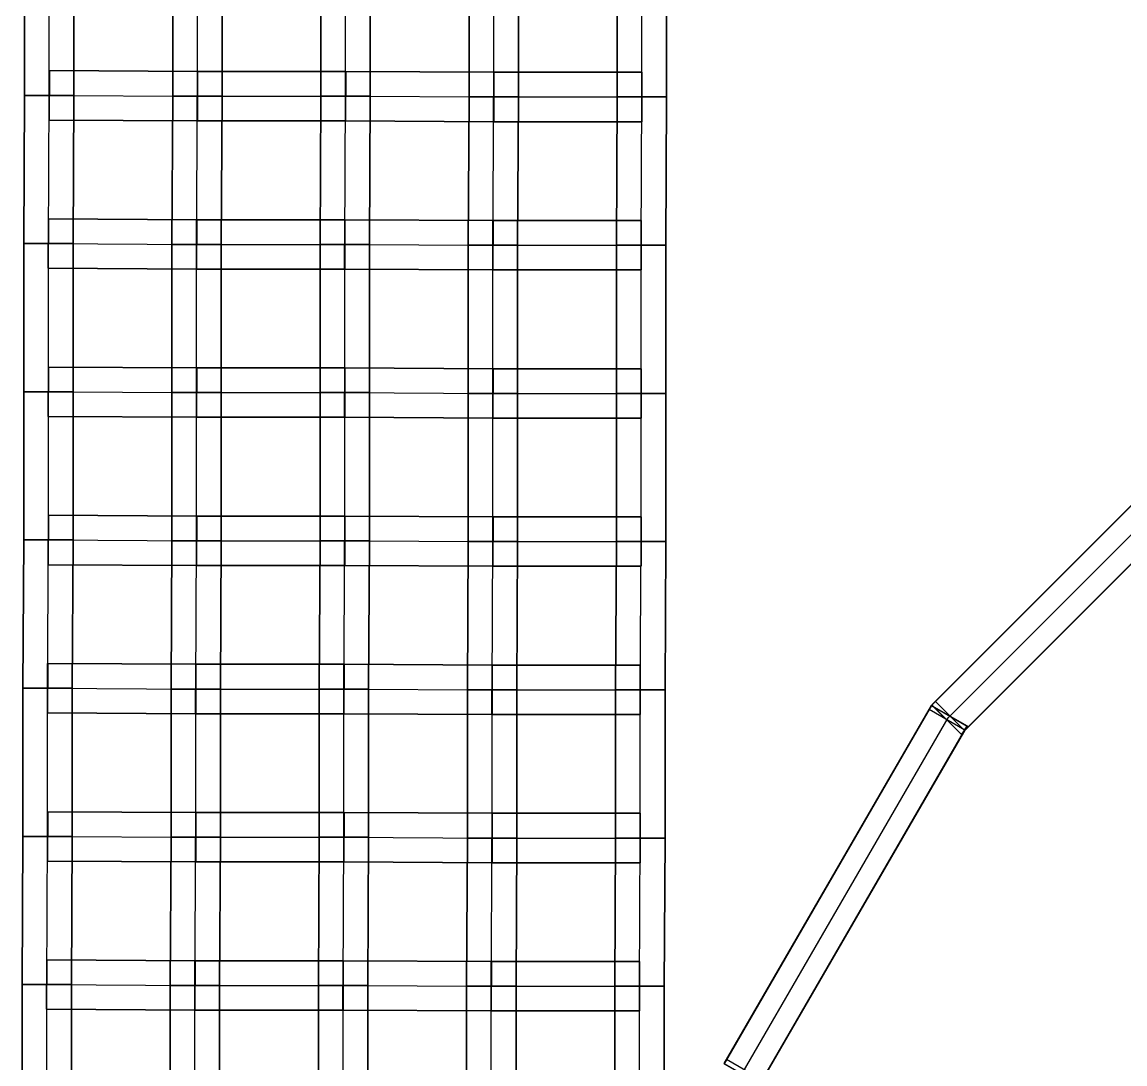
# Model space of a CAD drawing. Extents: x -300 to 609, y -118 to 2027.
# Drawn here: x -299.2 to -165.2, y 361.7 to 488.2 of the extents above; entities that cross this region are included whole.
import ezdxf

# ---------------------------------------------------------------- set-up
doc = ezdxf.new("R2010")
doc.units = 0

msp = doc.modelspace()

# ---------------------------------------------------------------- linework, layer by layer
at = {"layer": 'TUNNELS'}
for points in [[(-298.9, 479.3, -1.5), (-292.9, 479.3, -1.5), (-292.9, 497.3, -1.5), (-298.9, 497.3, -1.5)], [(-292.9, 479.3, 1.5), (-298.9, 479.3, 1.5), (-298.9, 497.3, 1.5), (-292.9, 497.3, 1.5)], [(-298.9, 479.3, 1.5), (-298.9, 479.3, -1.5), (-298.9, 497.3, -1.5), (-298.9, 497.3, 1.5)], [(-292.9, 479.3, -1.5), (-292.9, 479.3, 1.5), (-292.9, 497.3, 1.5), (-292.9, 497.3, -1.5)], [(-280.9, 479.2, -1.5), (-274.9, 479.2, -1.5), (-274.9, 497.2, -1.5), (-280.9, 497.2, -1.5)], [(-274.9, 479.2, 1.5), (-280.9, 479.2, 1.5), (-280.9, 497.2, 1.5), (-274.9, 497.2, 1.5)], [(-280.9, 479.2, 1.5), (-280.9, 479.2, -1.5), (-280.9, 497.2, -1.5), (-280.9, 497.2, 1.5)], [(-274.9, 479.2, -1.5), (-274.9, 479.2, 1.5), (-274.9, 497.2, 1.5), (-274.9, 497.2, -1.5)], [(-262.9, 479.2, -1.5), (-256.9, 479.2, -1.5), (-256.9, 497.2, -1.5), (-262.9, 497.2, -1.5)], [(-256.9, 479.2, 1.5), (-262.9, 479.2, 1.5), (-262.9, 497.2, 1.5), (-256.9, 497.2, 1.5)], [(-262.9, 479.2, 1.5), (-262.9, 479.2, -1.5), (-262.9, 497.2, -1.5), (-262.9, 497.2, 1.5)], [(-256.9, 479.2, -1.5), (-256.9, 479.2, 1.5), (-256.9, 497.2, 1.5), (-256.9, 497.2, -1.5)], [(-244.9, 479.1, -1.5), (-238.9, 479.1, -1.5), (-238.9, 497.1, -1.5), (-244.9, 497.1, -1.5)], [(-238.9, 479.1, 1.5), (-244.9, 479.1, 1.5), (-244.9, 497.1, 1.5), (-238.9, 497.1, 1.5)], [(-244.9, 479.1, 1.5), (-244.9, 479.1, -1.5), (-244.9, 497.1, -1.5), (-244.9, 497.1, 1.5)], [(-238.9, 479.1, -1.5), (-238.9, 479.1, 1.5), (-238.9, 497.1, 1.5), (-238.9, 497.1, -1.5)], [(-226.9, 479.1, -1.5), (-220.9, 479.1, -1.5), (-220.9, 497.1, -1.5), (-226.9, 497.1, -1.5)], [(-220.9, 479.1, 1.5), (-226.9, 479.1, 1.5), (-226.9, 497.1, 1.5), (-220.9, 497.1, 1.5)], [(-226.9, 479.1, 1.5), (-226.9, 479.1, -1.5), (-226.9, 497.1, -1.5), (-226.9, 497.1, 1.5)], [(-220.9, 479.1, -1.5), (-220.9, 479.1, 1.5), (-220.9, 497.1, 1.5), (-220.9, 497.1, -1.5)], [(-295.8833, 482.3, -1.5), (-295.9167, 476.3, -1.5), (-277.9167, 476.2, -1.5), (-277.8833, 482.2, -1.5)], [(-295.9167, 476.3, 1.5), (-295.8833, 482.3, 1.5), (-277.8833, 482.2, 1.5), (-277.9167, 476.2, 1.5)], [(-295.8833, 482.3, -1.5), (-295.9167, 476.3, -1.5), (-295.9167, 476.3, 1.5), (-295.8833, 482.3, 1.5)], [(-295.8833, 482.3, 1.5), (-295.8833, 482.3, -1.5), (-277.8833, 482.2, -1.5), (-277.8833, 482.2, 1.5)], [(-277.8833, 482.2, -1.5), (-277.8833, 482.2, 1.5), (-277.9167, 476.2, 1.5), (-277.9167, 476.2, -1.5)], [(-277.9, 482.2, -1.5), (-277.9, 476.2, -1.5), (-259.9, 476.2, -1.5), (-259.9, 482.2, -1.5)], [(-277.9, 476.2, 1.5), (-277.9, 482.2, 1.5), (-259.9, 482.2, 1.5), (-259.9, 476.2, 1.5)], [(-277.9, 482.2, 1.5), (-277.9, 482.2, -1.5), (-259.9, 482.2, -1.5), (-259.9, 482.2, 1.5)], [(-277.9, 482.2, -1.5), (-277.9, 476.2, -1.5), (-277.9, 476.2, 1.5), (-277.9, 482.2, 1.5)], [(-259.8833, 482.2, -1.5), (-259.9167, 476.2, -1.5), (-241.9167, 476.1, -1.5), (-241.8833, 482.1, -1.5)], [(-259.9167, 476.2, 1.5), (-259.8833, 482.2, 1.5), (-241.8833, 482.1, 1.5), (-241.9167, 476.1, 1.5)], [(-259.8833, 482.2, -1.5), (-259.9167, 476.2, -1.5), (-259.9167, 476.2, 1.5), (-259.8833, 482.2, 1.5)], [(-259.9, 482.2, -1.5), (-259.9, 482.2, 1.5), (-259.9, 476.2, 1.5), (-259.9, 476.2, -1.5)], [(-259.8833, 482.2, 1.5), (-259.8833, 482.2, -1.5), (-241.8833, 482.1, -1.5), (-241.8833, 482.1, 1.5)], [(-241.8833, 482.1, -1.5), (-241.8833, 482.1, 1.5), (-241.9167, 476.1, 1.5), (-241.9167, 476.1, -1.5)], [(-241.9, 482.1, -1.5), (-241.9, 476.1, -1.5), (-223.9, 476.1, -1.5), (-223.9, 482.1, -1.5)], [(-241.9, 476.1, 1.5), (-241.9, 482.1, 1.5), (-223.9, 482.1, 1.5), (-223.9, 476.1, 1.5)], [(-241.9, 482.1, 1.5), (-241.9, 482.1, -1.5), (-223.9, 482.1, -1.5), (-223.9, 482.1, 1.5)], [(-241.9, 482.1, -1.5), (-241.9, 476.1, -1.5), (-241.9, 476.1, 1.5), (-241.9, 482.1, 1.5)], [(-223.9, 482.1, -1.5), (-223.9, 482.1, 1.5), (-223.9, 476.1, 1.5), (-223.9, 476.1, -1.5)], [(-299, 461.3167, -1.5), (-293, 461.2833, -1.5), (-292.9, 479.2833, -1.5), (-298.9, 479.3167, -1.5)], [(-293, 461.2833, 1.5), (-299, 461.3167, 1.5), (-298.9, 479.3167, 1.5), (-292.9, 479.2833, 1.5)], [(-299, 461.3167, 1.5), (-299, 461.3167, -1.5), (-298.9, 479.3167, -1.5), (-298.9, 479.3167, 1.5)], [(-298.9, 479.3167, -1.5), (-298.9, 479.3167, 1.5), (-292.9, 479.2833, 1.5), (-292.9, 479.2833, -1.5)], [(-298.9, 479.3, -1.5), (-292.9, 479.3, -1.5), (-292.9, 479.3, 1.5), (-298.9, 479.3, 1.5)], [(-293, 461.2833, -1.5), (-293, 461.2833, 1.5), (-292.9, 479.2833, 1.5), (-292.9, 479.2833, -1.5)], [(-281, 461.2167, -1.5), (-275, 461.1833, -1.5), (-274.9, 479.1833, -1.5), (-280.9, 479.2167, -1.5)], [(-275, 461.1833, 1.5), (-281, 461.2167, 1.5), (-280.9, 479.2167, 1.5), (-274.9, 479.1833, 1.5)], [(-281, 461.2167, 1.5), (-281, 461.2167, -1.5), (-280.9, 479.2167, -1.5), (-280.9, 479.2167, 1.5)], [(-280.9, 479.2167, -1.5), (-280.9, 479.2167, 1.5), (-274.9, 479.1833, 1.5), (-274.9, 479.1833, -1.5)], [(-280.9, 479.2, -1.5), (-274.9, 479.2, -1.5), (-274.9, 479.2, 1.5), (-280.9, 479.2, 1.5)], [(-275, 461.1833, -1.5), (-275, 461.1833, 1.5), (-274.9, 479.1833, 1.5), (-274.9, 479.1833, -1.5)], [(-263, 461.2167, -1.5), (-257, 461.1833, -1.5), (-256.9, 479.1833, -1.5), (-262.9, 479.2167, -1.5)], [(-257, 461.1833, 1.5), (-263, 461.2167, 1.5), (-262.9, 479.2167, 1.5), (-256.9, 479.1833, 1.5)], [(-263, 461.2167, 1.5), (-263, 461.2167, -1.5), (-262.9, 479.2167, -1.5), (-262.9, 479.2167, 1.5)], [(-262.9, 479.2167, -1.5), (-262.9, 479.2167, 1.5), (-256.9, 479.1833, 1.5), (-256.9, 479.1833, -1.5)], [(-262.9, 479.2, -1.5), (-256.9, 479.2, -1.5), (-256.9, 479.2, 1.5), (-262.9, 479.2, 1.5)], [(-257, 461.1833, -1.5), (-257, 461.1833, 1.5), (-256.9, 479.1833, 1.5), (-256.9, 479.1833, -1.5)], [(-245, 461.1167, -1.5), (-239, 461.0833, -1.5), (-238.9, 479.0833, -1.5), (-244.9, 479.1167, -1.5)], [(-239, 461.0833, 1.5), (-245, 461.1167, 1.5), (-244.9, 479.1167, 1.5), (-238.9, 479.0833, 1.5)], [(-245, 461.1167, 1.5), (-245, 461.1167, -1.5), (-244.9, 479.1167, -1.5), (-244.9, 479.1167, 1.5)], [(-244.9, 479.1167, -1.5), (-244.9, 479.1167, 1.5), (-238.9, 479.0833, 1.5), (-238.9, 479.0833, -1.5)], [(-244.9, 479.1, -1.5), (-238.9, 479.1, -1.5), (-238.9, 479.1, 1.5), (-244.9, 479.1, 1.5)], [(-239, 461.0833, -1.5), (-239, 461.0833, 1.5), (-238.9, 479.0833, 1.5), (-238.9, 479.0833, -1.5)], [(-227, 461.1167, -1.5), (-221, 461.0833, -1.5), (-220.9, 479.0833, -1.5), (-226.9, 479.1167, -1.5)], [(-221, 461.0833, 1.5), (-227, 461.1167, 1.5), (-226.9, 479.1167, 1.5), (-220.9, 479.0833, 1.5)], [(-227, 461.1167, 1.5), (-227, 461.1167, -1.5), (-226.9, 479.1167, -1.5), (-226.9, 479.1167, 1.5)], [(-226.9, 479.1167, -1.5), (-226.9, 479.1167, 1.5), (-220.9, 479.0833, 1.5), (-220.9, 479.0833, -1.5)], [(-226.9, 479.1, -1.5), (-220.9, 479.1, -1.5), (-220.9, 479.1, 1.5), (-226.9, 479.1, 1.5)], [(-221, 461.0833, -1.5), (-221, 461.0833, 1.5), (-220.9, 479.0833, 1.5), (-220.9, 479.0833, -1.5)], [(-295.9167, 476.3, -1.5), (-295.9167, 476.3, 1.5), (-277.9167, 476.2, 1.5), (-277.9167, 476.2, -1.5)], [(-277.9, 476.2, -1.5), (-277.9, 476.2, 1.5), (-259.9, 476.2, 1.5), (-259.9, 476.2, -1.5)], [(-259.9167, 476.2, -1.5), (-259.9167, 476.2, 1.5), (-241.9167, 476.1, 1.5), (-241.9167, 476.1, -1.5)], [(-241.9, 476.1, -1.5), (-241.9, 476.1, 1.5), (-223.9, 476.1, 1.5), (-223.9, 476.1, -1.5)], [(-295.9833, 464.3, -1.5), (-296.0167, 458.3, -1.5), (-278.0167, 458.2, -1.5), (-277.9833, 464.2, -1.5)], [(-296.0167, 458.3, 1.5), (-295.9833, 464.3, 1.5), (-277.9833, 464.2, 1.5), (-278.0167, 458.2, 1.5)], [(-295.9833, 464.3, -1.5), (-296.0167, 458.3, -1.5), (-296.0167, 458.3, 1.5), (-295.9833, 464.3, 1.5)], [(-295.9833, 464.3, 1.5), (-295.9833, 464.3, -1.5), (-277.9833, 464.2, -1.5), (-277.9833, 464.2, 1.5)], [(-277.9833, 464.2, -1.5), (-277.9833, 464.2, 1.5), (-278.0167, 458.2, 1.5), (-278.0167, 458.2, -1.5)], [(-278, 464.2, -1.5), (-278, 458.2, -1.5), (-260, 458.2, -1.5), (-260, 464.2, -1.5)], [(-278, 458.2, 1.5), (-278, 464.2, 1.5), (-260, 464.2, 1.5), (-260, 458.2, 1.5)], [(-278, 464.2, 1.5), (-278, 464.2, -1.5), (-260, 464.2, -1.5), (-260, 464.2, 1.5)], [(-278, 464.2, -1.5), (-278, 458.2, -1.5), (-278, 458.2, 1.5), (-278, 464.2, 1.5)], [(-259.9833, 464.2, -1.5), (-260.0167, 458.2, -1.5), (-242.0167, 458.1, -1.5), (-241.9833, 464.1, -1.5)], [(-260.0167, 458.2, 1.5), (-259.9833, 464.2, 1.5), (-241.9833, 464.1, 1.5), (-242.0167, 458.1, 1.5)], [(-259.9833, 464.2, -1.5), (-260.0167, 458.2, -1.5), (-260.0167, 458.2, 1.5), (-259.9833, 464.2, 1.5)], [(-260, 464.2, -1.5), (-260, 464.2, 1.5), (-260, 458.2, 1.5), (-260, 458.2, -1.5)], [(-259.9833, 464.2, 1.5), (-259.9833, 464.2, -1.5), (-241.9833, 464.1, -1.5), (-241.9833, 464.1, 1.5)], [(-241.9833, 464.1, -1.5), (-241.9833, 464.1, 1.5), (-242.0167, 458.1, 1.5), (-242.0167, 458.1, -1.5)], [(-242, 464.1, -1.5), (-242, 458.1, -1.5), (-224, 458.1, -1.5), (-224, 464.1, -1.5)], [(-242, 458.1, 1.5), (-242, 464.1, 1.5), (-224, 464.1, 1.5), (-224, 458.1, 1.5)], [(-242, 464.1, 1.5), (-242, 464.1, -1.5), (-224, 464.1, -1.5), (-224, 464.1, 1.5)], [(-242, 464.1, -1.5), (-242, 458.1, -1.5), (-242, 458.1, 1.5), (-242, 464.1, 1.5)], [(-224, 464.1, -1.5), (-224, 464.1, 1.5), (-224, 458.1, 1.5), (-224, 458.1, -1.5)], [(-299, 461.3167, -1.5), (-293, 461.2833, -1.5), (-293, 461.2833, 1.5), (-299, 461.3167, 1.5)], [(-299, 443.3, -1.5), (-293, 443.3, -1.5), (-293, 461.3, -1.5), (-299, 461.3, -1.5)], [(-293, 443.3, 1.5), (-299, 443.3, 1.5), (-299, 461.3, 1.5), (-293, 461.3, 1.5)], [(-299, 443.3, 1.5), (-299, 443.3, -1.5), (-299, 461.3, -1.5), (-299, 461.3, 1.5)], [(-299, 461.3, -1.5), (-299, 461.3, 1.5), (-293, 461.3, 1.5), (-293, 461.3, -1.5)], [(-293, 443.3, -1.5), (-293, 443.3, 1.5), (-293, 461.3, 1.5), (-293, 461.3, -1.5)], [(-281, 461.2167, -1.5), (-275, 461.1833, -1.5), (-275, 461.1833, 1.5), (-281, 461.2167, 1.5)], [(-281, 443.2, -1.5), (-275, 443.2, -1.5), (-275, 461.2, -1.5), (-281, 461.2, -1.5)], [(-275, 443.2, 1.5), (-281, 443.2, 1.5), (-281, 461.2, 1.5), (-275, 461.2, 1.5)], [(-281, 443.2, 1.5), (-281, 443.2, -1.5), (-281, 461.2, -1.5), (-281, 461.2, 1.5)], [(-281, 461.2, -1.5), (-281, 461.2, 1.5), (-275, 461.2, 1.5), (-275, 461.2, -1.5)], [(-275, 443.2, -1.5), (-275, 443.2, 1.5), (-275, 461.2, 1.5), (-275, 461.2, -1.5)], [(-263, 461.2167, -1.5), (-257, 461.1833, -1.5), (-257, 461.1833, 1.5), (-263, 461.2167, 1.5)], [(-263, 443.2, -1.5), (-257, 443.2, -1.5), (-257, 461.2, -1.5), (-263, 461.2, -1.5)], [(-257, 443.2, 1.5), (-263, 443.2, 1.5), (-263, 461.2, 1.5), (-257, 461.2, 1.5)], [(-263, 443.2, 1.5), (-263, 443.2, -1.5), (-263, 461.2, -1.5), (-263, 461.2, 1.5)], [(-263, 461.2, -1.5), (-263, 461.2, 1.5), (-257, 461.2, 1.5), (-257, 461.2, -1.5)], [(-257, 443.2, -1.5), (-257, 443.2, 1.5), (-257, 461.2, 1.5), (-257, 461.2, -1.5)], [(-245, 461.1167, -1.5), (-239, 461.0833, -1.5), (-239, 461.0833, 1.5), (-245, 461.1167, 1.5)], [(-245, 443.1, -1.5), (-239, 443.1, -1.5), (-239, 461.1, -1.5), (-245, 461.1, -1.5)], [(-239, 443.1, 1.5), (-245, 443.1, 1.5), (-245, 461.1, 1.5), (-239, 461.1, 1.5)], [(-245, 443.1, 1.5), (-245, 443.1, -1.5), (-245, 461.1, -1.5), (-245, 461.1, 1.5)], [(-245, 461.1, -1.5), (-245, 461.1, 1.5), (-239, 461.1, 1.5), (-239, 461.1, -1.5)], [(-239, 443.1, -1.5), (-239, 443.1, 1.5), (-239, 461.1, 1.5), (-239, 461.1, -1.5)], [(-227, 461.1167, -1.5), (-221, 461.0833, -1.5), (-221, 461.0833, 1.5), (-227, 461.1167, 1.5)], [(-227, 443.1, -1.5), (-221, 443.1, -1.5), (-221, 461.1, -1.5), (-227, 461.1, -1.5)], [(-221, 443.1, 1.5), (-227, 443.1, 1.5), (-227, 461.1, 1.5), (-221, 461.1, 1.5)], [(-227, 443.1, 1.5), (-227, 443.1, -1.5), (-227, 461.1, -1.5), (-227, 461.1, 1.5)], [(-227, 461.1, -1.5), (-227, 461.1, 1.5), (-221, 461.1, 1.5), (-221, 461.1, -1.5)], [(-221, 443.1, -1.5), (-221, 443.1, 1.5), (-221, 461.1, 1.5), (-221, 461.1, -1.5)], [(-296.0167, 458.3, -1.5), (-296.0167, 458.3, 1.5), (-278.0167, 458.2, 1.5), (-278.0167, 458.2, -1.5)], [(-278, 458.2, -1.5), (-278, 458.2, 1.5), (-260, 458.2, 1.5), (-260, 458.2, -1.5)], [(-260.0167, 458.2, -1.5), (-260.0167, 458.2, 1.5), (-242.0167, 458.1, 1.5), (-242.0167, 458.1, -1.5)], [(-242, 458.1, -1.5), (-242, 458.1, 1.5), (-224, 458.1, 1.5), (-224, 458.1, -1.5)], [(-295.9833, 446.3, -1.5), (-296.0167, 440.3, -1.5), (-278.0167, 440.2, -1.5), (-277.9833, 446.2, -1.5)], [(-296.0167, 440.3, 1.5), (-295.9833, 446.3, 1.5), (-277.9833, 446.2, 1.5), (-278.0167, 440.2, 1.5)], [(-295.9833, 446.3, -1.5), (-296.0167, 440.3, -1.5), (-296.0167, 440.3, 1.5), (-295.9833, 446.3, 1.5)], [(-295.9833, 446.3, 1.5), (-295.9833, 446.3, -1.5), (-277.9833, 446.2, -1.5), (-277.9833, 446.2, 1.5)], [(-277.9833, 446.2, -1.5), (-277.9833, 446.2, 1.5), (-278.0167, 440.2, 1.5), (-278.0167, 440.2, -1.5)], [(-278, 446.2, -1.5), (-278, 440.2, -1.5), (-260, 440.2, -1.5), (-260, 446.2, -1.5)], [(-278, 440.2, 1.5), (-278, 446.2, 1.5), (-260, 446.2, 1.5), (-260, 440.2, 1.5)], [(-278, 446.2, 1.5), (-278, 446.2, -1.5), (-260, 446.2, -1.5), (-260, 446.2, 1.5)], [(-278, 446.2, -1.5), (-278, 440.2, -1.5), (-278, 440.2, 1.5), (-278, 446.2, 1.5)], [(-259.9833, 446.2, -1.5), (-260.0167, 440.2, -1.5), (-242.0167, 440.1, -1.5), (-241.9833, 446.1, -1.5)], [(-260.0167, 440.2, 1.5), (-259.9833, 446.2, 1.5), (-241.9833, 446.1, 1.5), (-242.0167, 440.1, 1.5)], [(-259.9833, 446.2, -1.5), (-260.0167, 440.2, -1.5), (-260.0167, 440.2, 1.5), (-259.9833, 446.2, 1.5)], [(-260, 446.2, -1.5), (-260, 446.2, 1.5), (-260, 440.2, 1.5), (-260, 440.2, -1.5)], [(-259.9833, 446.2, 1.5), (-259.9833, 446.2, -1.5), (-241.9833, 446.1, -1.5), (-241.9833, 446.1, 1.5)], [(-241.9833, 446.1, -1.5), (-241.9833, 446.1, 1.5), (-242.0167, 440.1, 1.5), (-242.0167, 440.1, -1.5)], [(-242, 446.1, -1.5), (-242, 440.1, -1.5), (-224, 440.1, -1.5), (-224, 446.1, -1.5)], [(-242, 440.1, 1.5), (-242, 446.1, 1.5), (-224, 446.1, 1.5), (-224, 440.1, 1.5)], [(-242, 446.1, 1.5), (-242, 446.1, -1.5), (-224, 446.1, -1.5), (-224, 446.1, 1.5)], [(-242, 446.1, -1.5), (-242, 440.1, -1.5), (-242, 440.1, 1.5), (-242, 446.1, 1.5)], [(-224, 446.1, -1.5), (-224, 446.1, 1.5), (-224, 440.1, 1.5), (-224, 440.1, -1.5)], [(-299, 425.3, -1.5), (-293, 425.3, -1.5), (-293, 443.3, -1.5), (-299, 443.3, -1.5)], [(-293, 425.3, 1.5), (-299, 425.3, 1.5), (-299, 443.3, 1.5), (-293, 443.3, 1.5)], [(-299, 425.3, 1.5), (-299, 425.3, -1.5), (-299, 443.3, -1.5), (-299, 443.3, 1.5)], [(-299, 443.3, -1.5), (-299, 443.3, 1.5), (-293, 443.3, 1.5), (-293, 443.3, -1.5)], [(-299, 443.3, -1.5), (-293, 443.3, -1.5), (-293, 443.3, 1.5), (-299, 443.3, 1.5)], [(-293, 425.3, -1.5), (-293, 425.3, 1.5), (-293, 443.3, 1.5), (-293, 443.3, -1.5)], [(-281, 425.2, -1.5), (-275, 425.2, -1.5), (-275, 443.2, -1.5), (-281, 443.2, -1.5)], [(-275, 425.2, 1.5), (-281, 425.2, 1.5), (-281, 443.2, 1.5), (-275, 443.2, 1.5)], [(-281, 425.2, 1.5), (-281, 425.2, -1.5), (-281, 443.2, -1.5), (-281, 443.2, 1.5)], [(-281, 443.2, -1.5), (-281, 443.2, 1.5), (-275, 443.2, 1.5), (-275, 443.2, -1.5)], [(-281, 443.2, -1.5), (-275, 443.2, -1.5), (-275, 443.2, 1.5), (-281, 443.2, 1.5)], [(-275, 425.2, -1.5), (-275, 425.2, 1.5), (-275, 443.2, 1.5), (-275, 443.2, -1.5)], [(-263, 425.2, -1.5), (-257, 425.2, -1.5), (-257, 443.2, -1.5), (-263, 443.2, -1.5)], [(-257, 425.2, 1.5), (-263, 425.2, 1.5), (-263, 443.2, 1.5), (-257, 443.2, 1.5)], [(-263, 425.2, 1.5), (-263, 425.2, -1.5), (-263, 443.2, -1.5), (-263, 443.2, 1.5)], [(-263, 443.2, -1.5), (-263, 443.2, 1.5), (-257, 443.2, 1.5), (-257, 443.2, -1.5)], [(-263, 443.2, -1.5), (-257, 443.2, -1.5), (-257, 443.2, 1.5), (-263, 443.2, 1.5)], [(-257, 425.2, -1.5), (-257, 425.2, 1.5), (-257, 443.2, 1.5), (-257, 443.2, -1.5)], [(-245, 425.1, -1.5), (-239, 425.1, -1.5), (-239, 443.1, -1.5), (-245, 443.1, -1.5)], [(-239, 425.1, 1.5), (-245, 425.1, 1.5), (-245, 443.1, 1.5), (-239, 443.1, 1.5)], [(-245, 425.1, 1.5), (-245, 425.1, -1.5), (-245, 443.1, -1.5), (-245, 443.1, 1.5)], [(-245, 443.1, -1.5), (-245, 443.1, 1.5), (-239, 443.1, 1.5), (-239, 443.1, -1.5)], [(-245, 443.1, -1.5), (-239, 443.1, -1.5), (-239, 443.1, 1.5), (-245, 443.1, 1.5)], [(-239, 425.1, -1.5), (-239, 425.1, 1.5), (-239, 443.1, 1.5), (-239, 443.1, -1.5)], [(-227, 425.1, -1.5), (-221, 425.1, -1.5), (-221, 443.1, -1.5), (-227, 443.1, -1.5)], [(-221, 425.1, 1.5), (-227, 425.1, 1.5), (-227, 443.1, 1.5), (-221, 443.1, 1.5)], [(-227, 425.1, 1.5), (-227, 425.1, -1.5), (-227, 443.1, -1.5), (-227, 443.1, 1.5)], [(-227, 443.1, -1.5), (-227, 443.1, 1.5), (-221, 443.1, 1.5), (-221, 443.1, -1.5)], [(-227, 443.1, -1.5), (-221, 443.1, -1.5), (-221, 443.1, 1.5), (-227, 443.1, 1.5)], [(-221, 425.1, -1.5), (-221, 425.1, 1.5), (-221, 443.1, 1.5), (-221, 443.1, -1.5)], [(-188.2556, 405.6799, -158.3181), (-188.6799, 405.2556, -163.2819), (-153.5799, 440.3556, -169.2819), (-153.1556, 440.7799, -164.3181)], [(-188.2591, 405.6764, -15.4175), (-188.6764, 405.2591, -20.3825), (-153.5764, 440.3591, -26.2825), (-153.1591, 440.7764, -21.3175)], [(-184.7236, 402.1409, -15.4175), (-188.2591, 405.6764, -15.4175), (-153.1591, 440.7764, -21.3175), (-149.6236, 437.2409, -21.3175)], [(-184.7201, 402.1444, -158.3181), (-188.2556, 405.6799, -158.3181), (-153.1556, 440.7799, -164.3181), (-149.6201, 437.2444, -164.3181)], [(-296.0167, 440.3, -1.5), (-296.0167, 440.3, 1.5), (-278.0167, 440.2, 1.5), (-278.0167, 440.2, -1.5)], [(-278, 440.2, -1.5), (-278, 440.2, 1.5), (-260, 440.2, 1.5), (-260, 440.2, -1.5)], [(-260.0167, 440.2, -1.5), (-260.0167, 440.2, 1.5), (-242.0167, 440.1, 1.5), (-242.0167, 440.1, -1.5)], [(-242, 440.1, -1.5), (-242, 440.1, 1.5), (-224, 440.1, 1.5), (-224, 440.1, -1.5)], [(-188.6799, 405.2556, -163.2819), (-185.1444, 401.7201, -163.2819), (-150.0444, 436.8201, -169.2819), (-153.5799, 440.3556, -169.2819)], [(-188.6764, 405.2591, -20.3825), (-185.1409, 401.7236, -20.3825), (-150.0409, 436.8236, -26.2825), (-153.5764, 440.3591, -26.2825)], [(-185.1444, 401.7201, -163.2819), (-184.7201, 402.1444, -158.3181), (-149.6201, 437.2444, -164.3181), (-150.0444, 436.8201, -169.2819)], [(-185.1409, 401.7236, -20.3825), (-184.7236, 402.1409, -15.4175), (-149.6236, 437.2409, -21.3175), (-150.0409, 436.8236, -26.2825)], [(-295.9833, 428.3, -1.5), (-296.0167, 422.3, -1.5), (-278.0167, 422.2, -1.5), (-277.9833, 428.2, -1.5)], [(-296.0167, 422.3, 1.5), (-295.9833, 428.3, 1.5), (-277.9833, 428.2, 1.5), (-278.0167, 422.2, 1.5)], [(-295.9833, 428.3, -1.5), (-296.0167, 422.3, -1.5), (-296.0167, 422.3, 1.5), (-295.9833, 428.3, 1.5)], [(-295.9833, 428.3, 1.5), (-295.9833, 428.3, -1.5), (-277.9833, 428.2, -1.5), (-277.9833, 428.2, 1.5)], [(-277.9833, 428.2, -1.5), (-277.9833, 428.2, 1.5), (-278.0167, 422.2, 1.5), (-278.0167, 422.2, -1.5)], [(-278, 428.2, -1.5), (-278, 422.2, -1.5), (-260, 422.2, -1.5), (-260, 428.2, -1.5)], [(-278, 422.2, 1.5), (-278, 428.2, 1.5), (-260, 428.2, 1.5), (-260, 422.2, 1.5)], [(-278, 428.2, 1.5), (-278, 428.2, -1.5), (-260, 428.2, -1.5), (-260, 428.2, 1.5)], [(-278, 428.2, -1.5), (-278, 422.2, -1.5), (-278, 422.2, 1.5), (-278, 428.2, 1.5)], [(-259.9833, 428.2, -1.5), (-260.0167, 422.2, -1.5), (-242.0167, 422.1, -1.5), (-241.9833, 428.1, -1.5)], [(-260.0167, 422.2, 1.5), (-259.9833, 428.2, 1.5), (-241.9833, 428.1, 1.5), (-242.0167, 422.1, 1.5)], [(-259.9833, 428.2, -1.5), (-260.0167, 422.2, -1.5), (-260.0167, 422.2, 1.5), (-259.9833, 428.2, 1.5)], [(-260, 428.2, -1.5), (-260, 428.2, 1.5), (-260, 422.2, 1.5), (-260, 422.2, -1.5)], [(-259.9833, 428.2, 1.5), (-259.9833, 428.2, -1.5), (-241.9833, 428.1, -1.5), (-241.9833, 428.1, 1.5)], [(-241.9833, 428.1, -1.5), (-241.9833, 428.1, 1.5), (-242.0167, 422.1, 1.5), (-242.0167, 422.1, -1.5)], [(-242, 428.1, -1.5), (-242, 422.1, -1.5), (-224, 422.1, -1.5), (-224, 428.1, -1.5)], [(-242, 422.1, 1.5), (-242, 428.1, 1.5), (-224, 428.1, 1.5), (-224, 422.1, 1.5)], [(-242, 428.1, 1.5), (-242, 428.1, -1.5), (-224, 428.1, -1.5), (-224, 428.1, 1.5)], [(-242, 428.1, -1.5), (-242, 422.1, -1.5), (-242, 422.1, 1.5), (-242, 428.1, 1.5)], [(-224, 428.1, -1.5), (-224, 428.1, 1.5), (-224, 422.1, 1.5), (-224, 422.1, -1.5)], [(-299.1, 407.3167, -1.5), (-293.1, 407.2833, -1.5), (-293, 425.2833, -1.5), (-299, 425.3167, -1.5)], [(-293.1, 407.2833, 1.5), (-299.1, 407.3167, 1.5), (-299, 425.3167, 1.5), (-293, 425.2833, 1.5)], [(-299.1, 407.3167, 1.5), (-299.1, 407.3167, -1.5), (-299, 425.3167, -1.5), (-299, 425.3167, 1.5)], [(-299, 425.3167, -1.5), (-299, 425.3167, 1.5), (-293, 425.2833, 1.5), (-293, 425.2833, -1.5)], [(-299, 425.3, -1.5), (-293, 425.3, -1.5), (-293, 425.3, 1.5), (-299, 425.3, 1.5)], [(-293.1, 407.2833, -1.5), (-293.1, 407.2833, 1.5), (-293, 425.2833, 1.5), (-293, 425.2833, -1.5)], [(-281.1, 407.2167, -1.5), (-275.1, 407.1833, -1.5), (-275, 425.1833, -1.5), (-281, 425.2167, -1.5)], [(-275.1, 407.1833, 1.5), (-281.1, 407.2167, 1.5), (-281, 425.2167, 1.5), (-275, 425.1833, 1.5)], [(-281.1, 407.2167, 1.5), (-281.1, 407.2167, -1.5), (-281, 425.2167, -1.5), (-281, 425.2167, 1.5)], [(-281, 425.2167, -1.5), (-281, 425.2167, 1.5), (-275, 425.1833, 1.5), (-275, 425.1833, -1.5)], [(-281, 425.2, -1.5), (-275, 425.2, -1.5), (-275, 425.2, 1.5), (-281, 425.2, 1.5)], [(-275.1, 407.1833, -1.5), (-275.1, 407.1833, 1.5), (-275, 425.1833, 1.5), (-275, 425.1833, -1.5)], [(-263.1, 407.2167, -1.5), (-257.1, 407.1833, -1.5), (-257, 425.1833, -1.5), (-263, 425.2167, -1.5)], [(-257.1, 407.1833, 1.5), (-263.1, 407.2167, 1.5), (-263, 425.2167, 1.5), (-257, 425.1833, 1.5)], [(-263.1, 407.2167, 1.5), (-263.1, 407.2167, -1.5), (-263, 425.2167, -1.5), (-263, 425.2167, 1.5)], [(-263, 425.2167, -1.5), (-263, 425.2167, 1.5), (-257, 425.1833, 1.5), (-257, 425.1833, -1.5)], [(-263, 425.2, -1.5), (-257, 425.2, -1.5), (-257, 425.2, 1.5), (-263, 425.2, 1.5)], [(-257.1, 407.1833, -1.5), (-257.1, 407.1833, 1.5), (-257, 425.1833, 1.5), (-257, 425.1833, -1.5)], [(-245.1, 407.1167, -1.5), (-239.1, 407.0833, -1.5), (-239, 425.0833, -1.5), (-245, 425.1167, -1.5)], [(-239.1, 407.0833, 1.5), (-245.1, 407.1167, 1.5), (-245, 425.1167, 1.5), (-239, 425.0833, 1.5)], [(-245.1, 407.1167, 1.5), (-245.1, 407.1167, -1.5), (-245, 425.1167, -1.5), (-245, 425.1167, 1.5)], [(-245, 425.1167, -1.5), (-245, 425.1167, 1.5), (-239, 425.0833, 1.5), (-239, 425.0833, -1.5)], [(-245, 425.1, -1.5), (-239, 425.1, -1.5), (-239, 425.1, 1.5), (-245, 425.1, 1.5)], [(-239.1, 407.0833, -1.5), (-239.1, 407.0833, 1.5), (-239, 425.0833, 1.5), (-239, 425.0833, -1.5)], [(-227.1, 407.1167, -1.5), (-221.1, 407.0833, -1.5), (-221, 425.0833, -1.5), (-227, 425.1167, -1.5)], [(-221.1, 407.0833, 1.5), (-227.1, 407.1167, 1.5), (-227, 425.1167, 1.5), (-221, 425.0833, 1.5)], [(-227.1, 407.1167, 1.5), (-227.1, 407.1167, -1.5), (-227, 425.1167, -1.5), (-227, 425.1167, 1.5)], [(-227, 425.1167, -1.5), (-227, 425.1167, 1.5), (-221, 425.0833, 1.5), (-221, 425.0833, -1.5)], [(-227, 425.1, -1.5), (-221, 425.1, -1.5), (-221, 425.1, 1.5), (-227, 425.1, 1.5)], [(-221.1, 407.0833, -1.5), (-221.1, 407.0833, 1.5), (-221, 425.0833, 1.5), (-221, 425.0833, -1.5)], [(-296.0167, 422.3, -1.5), (-296.0167, 422.3, 1.5), (-278.0167, 422.2, 1.5), (-278.0167, 422.2, -1.5)], [(-278, 422.2, -1.5), (-278, 422.2, 1.5), (-260, 422.2, 1.5), (-260, 422.2, -1.5)], [(-260.0167, 422.2, -1.5), (-260.0167, 422.2, 1.5), (-242.0167, 422.1, 1.5), (-242.0167, 422.1, -1.5)], [(-242, 422.1, -1.5), (-242, 422.1, 1.5), (-224, 422.1, 1.5), (-224, 422.1, -1.5)], [(-296.0833, 410.3, -1.5), (-296.1167, 404.3, -1.5), (-278.1167, 404.2, -1.5), (-278.0833, 410.2, -1.5)], [(-296.1167, 404.3, 1.5), (-296.0833, 410.3, 1.5), (-278.0833, 410.2, 1.5), (-278.1167, 404.2, 1.5)], [(-296.0833, 410.3, -1.5), (-296.1167, 404.3, -1.5), (-296.1167, 404.3, 1.5), (-296.0833, 410.3, 1.5)], [(-296.0833, 410.3, 1.5), (-296.0833, 410.3, -1.5), (-278.0833, 410.2, -1.5), (-278.0833, 410.2, 1.5)], [(-278.0833, 410.2, -1.5), (-278.0833, 410.2, 1.5), (-278.1167, 404.2, 1.5), (-278.1167, 404.2, -1.5)], [(-278.1, 410.2, -1.5), (-278.1, 404.2, -1.5), (-260.1, 404.2, -1.5), (-260.1, 410.2, -1.5)], [(-278.1, 404.2, 1.5), (-278.1, 410.2, 1.5), (-260.1, 410.2, 1.5), (-260.1, 404.2, 1.5)], [(-278.1, 410.2, 1.5), (-278.1, 410.2, -1.5), (-260.1, 410.2, -1.5), (-260.1, 410.2, 1.5)], [(-278.1, 410.2, -1.5), (-278.1, 404.2, -1.5), (-278.1, 404.2, 1.5), (-278.1, 410.2, 1.5)], [(-260.0833, 410.2, -1.5), (-260.1167, 404.2, -1.5), (-242.1167, 404.1, -1.5), (-242.0833, 410.1, -1.5)], [(-260.1167, 404.2, 1.5), (-260.0833, 410.2, 1.5), (-242.0833, 410.1, 1.5), (-242.1167, 404.1, 1.5)], [(-260.0833, 410.2, -1.5), (-260.1167, 404.2, -1.5), (-260.1167, 404.2, 1.5), (-260.0833, 410.2, 1.5)], [(-260.1, 410.2, -1.5), (-260.1, 410.2, 1.5), (-260.1, 404.2, 1.5), (-260.1, 404.2, -1.5)], [(-260.0833, 410.2, 1.5), (-260.0833, 410.2, -1.5), (-242.0833, 410.1, -1.5), (-242.0833, 410.1, 1.5)], [(-242.0833, 410.1, -1.5), (-242.0833, 410.1, 1.5), (-242.1167, 404.1, 1.5), (-242.1167, 404.1, -1.5)], [(-242.1, 410.1, -1.5), (-242.1, 404.1, -1.5), (-224.1, 404.1, -1.5), (-224.1, 410.1, -1.5)], [(-242.1, 404.1, 1.5), (-242.1, 410.1, 1.5), (-224.1, 410.1, 1.5), (-224.1, 404.1, 1.5)], [(-242.1, 410.1, 1.5), (-242.1, 410.1, -1.5), (-224.1, 410.1, -1.5), (-224.1, 410.1, 1.5)], [(-242.1, 410.1, -1.5), (-242.1, 404.1, -1.5), (-242.1, 404.1, 1.5), (-242.1, 410.1, 1.5)], [(-224.1, 410.1, -1.5), (-224.1, 410.1, 1.5), (-224.1, 404.1, 1.5), (-224.1, 404.1, -1.5)], [(-299.1, 407.3167, -1.5), (-293.1, 407.2833, -1.5), (-293.1, 407.2833, 1.5), (-299.1, 407.3167, 1.5)], [(-299.1, 389.3, -1.5), (-293.1, 389.3, -1.5), (-293.1, 407.3, -1.5), (-299.1, 407.3, -1.5)], [(-293.1, 389.3, 1.5), (-299.1, 389.3, 1.5), (-299.1, 407.3, 1.5), (-293.1, 407.3, 1.5)], [(-299.1, 389.3, 1.5), (-299.1, 389.3, -1.5), (-299.1, 407.3, -1.5), (-299.1, 407.3, 1.5)], [(-299.1, 407.3, -1.5), (-299.1, 407.3, 1.5), (-293.1, 407.3, 1.5), (-293.1, 407.3, -1.5)], [(-293.1, 389.3, -1.5), (-293.1, 389.3, 1.5), (-293.1, 407.3, 1.5), (-293.1, 407.3, -1.5)], [(-281.1, 407.2167, -1.5), (-275.1, 407.1833, -1.5), (-275.1, 407.1833, 1.5), (-281.1, 407.2167, 1.5)], [(-281.1, 389.2, -1.5), (-275.1, 389.2, -1.5), (-275.1, 407.2, -1.5), (-281.1, 407.2, -1.5)], [(-275.1, 389.2, 1.5), (-281.1, 389.2, 1.5), (-281.1, 407.2, 1.5), (-275.1, 407.2, 1.5)], [(-281.1, 389.2, 1.5), (-281.1, 389.2, -1.5), (-281.1, 407.2, -1.5), (-281.1, 407.2, 1.5)], [(-281.1, 407.2, -1.5), (-281.1, 407.2, 1.5), (-275.1, 407.2, 1.5), (-275.1, 407.2, -1.5)], [(-275.1, 389.2, -1.5), (-275.1, 389.2, 1.5), (-275.1, 407.2, 1.5), (-275.1, 407.2, -1.5)], [(-263.1, 407.2167, -1.5), (-257.1, 407.1833, -1.5), (-257.1, 407.1833, 1.5), (-263.1, 407.2167, 1.5)], [(-263.1, 389.2, -1.5), (-257.1, 389.2, -1.5), (-257.1, 407.2, -1.5), (-263.1, 407.2, -1.5)], [(-257.1, 389.2, 1.5), (-263.1, 389.2, 1.5), (-263.1, 407.2, 1.5), (-257.1, 407.2, 1.5)], [(-263.1, 389.2, 1.5), (-263.1, 389.2, -1.5), (-263.1, 407.2, -1.5), (-263.1, 407.2, 1.5)], [(-263.1, 407.2, -1.5), (-263.1, 407.2, 1.5), (-257.1, 407.2, 1.5), (-257.1, 407.2, -1.5)], [(-257.1, 389.2, -1.5), (-257.1, 389.2, 1.5), (-257.1, 407.2, 1.5), (-257.1, 407.2, -1.5)], [(-245.1, 407.1167, -1.5), (-239.1, 407.0833, -1.5), (-239.1, 407.0833, 1.5), (-245.1, 407.1167, 1.5)], [(-245.1, 389.1, -1.5), (-239.1, 389.1, -1.5), (-239.1, 407.1, -1.5), (-245.1, 407.1, -1.5)], [(-239.1, 389.1, 1.5), (-245.1, 389.1, 1.5), (-245.1, 407.1, 1.5), (-239.1, 407.1, 1.5)], [(-245.1, 389.1, 1.5), (-245.1, 389.1, -1.5), (-245.1, 407.1, -1.5), (-245.1, 407.1, 1.5)], [(-245.1, 407.1, -1.5), (-245.1, 407.1, 1.5), (-239.1, 407.1, 1.5), (-239.1, 407.1, -1.5)], [(-239.1, 389.1, -1.5), (-239.1, 389.1, 1.5), (-239.1, 407.1, 1.5), (-239.1, 407.1, -1.5)], [(-227.1, 407.1167, -1.5), (-221.1, 407.0833, -1.5), (-221.1, 407.0833, 1.5), (-227.1, 407.1167, 1.5)], [(-227.1, 389.1, -1.5), (-221.1, 389.1, -1.5), (-221.1, 407.1, -1.5), (-227.1, 407.1, -1.5)], [(-221.1, 389.1, 1.5), (-227.1, 389.1, 1.5), (-227.1, 407.1, 1.5), (-221.1, 407.1, 1.5)], [(-227.1, 389.1, 1.5), (-227.1, 389.1, -1.5), (-227.1, 407.1, -1.5), (-227.1, 407.1, 1.5)], [(-227.1, 407.1, -1.5), (-227.1, 407.1, 1.5), (-221.1, 407.1, 1.5), (-221.1, 407.1, -1.5)], [(-221.1, 389.1, -1.5), (-221.1, 389.1, 1.5), (-221.1, 407.1, 1.5), (-221.1, 407.1, -1.5)], [(-213.6133, 362.2121, -9.418), (-213.9136, 361.6934, -14.382), (-189.0136, 404.6934, -20.382), (-188.7133, 405.2121, -15.418)], [(-213.9136, 361.6934, -14.382), (-209.5867, 359.1879, -14.382), (-184.6867, 402.1879, -20.382), (-189.0136, 404.6934, -20.382)], [(-213.6157, 362.2079, -152.4174), (-213.9112, 361.6977, -157.3826), (-189.0112, 404.6977, -163.2826), (-188.7157, 405.2079, -158.3174)], [(-213.9112, 361.6977, -157.3826), (-209.5843, 359.1921, -157.3826), (-184.6843, 402.1921, -163.2826), (-189.0112, 404.6977, -163.2826)], [(-209.2888, 359.7023, -152.4174), (-213.6157, 362.2079, -152.4174), (-188.7157, 405.2079, -158.3174), (-184.3888, 402.7023, -158.3174)], [(-209.2864, 359.7066, -9.418), (-213.6133, 362.2121, -9.418), (-188.7133, 405.2121, -15.418), (-184.3864, 402.7066, -15.418)], [(-189.0136, 404.6934, -20.382), (-188.7133, 405.2121, -15.418), (-184.3864, 402.7066, -15.418), (-184.6867, 402.1879, -20.382)], [(-189.0112, 404.6977, -163.2826), (-188.7157, 405.2079, -158.3174), (-184.3888, 402.7023, -158.3174), (-184.6843, 402.1921, -163.2826)], [(-188.6799, 405.2556, -163.2819), (-185.1444, 401.7201, -163.2819), (-184.7201, 402.1444, -158.3181), (-188.2556, 405.6799, -158.3181)], [(-188.6764, 405.2591, -20.3825), (-185.1409, 401.7236, -20.3825), (-184.7236, 402.1409, -15.4175), (-188.2591, 405.6764, -15.4175)], [(-296.1167, 404.3, -1.5), (-296.1167, 404.3, 1.5), (-278.1167, 404.2, 1.5), (-278.1167, 404.2, -1.5)], [(-278.1, 404.2, -1.5), (-278.1, 404.2, 1.5), (-260.1, 404.2, 1.5), (-260.1, 404.2, -1.5)], [(-260.1167, 404.2, -1.5), (-260.1167, 404.2, 1.5), (-242.1167, 404.1, 1.5), (-242.1167, 404.1, -1.5)], [(-242.1, 404.1, -1.5), (-242.1, 404.1, 1.5), (-224.1, 404.1, 1.5), (-224.1, 404.1, -1.5)], [(-209.5867, 359.1879, -14.382), (-209.2864, 359.7066, -9.418), (-184.3864, 402.7066, -15.418), (-184.6867, 402.1879, -20.382)], [(-209.5843, 359.1921, -157.3826), (-209.2888, 359.7023, -152.4174), (-184.3888, 402.7023, -158.3174), (-184.6843, 402.1921, -163.2826)], [(-296.0833, 392.3, -1.5), (-296.1167, 386.3, -1.5), (-278.1167, 386.2, -1.5), (-278.0833, 392.2, -1.5)], [(-296.1167, 386.3, 1.5), (-296.0833, 392.3, 1.5), (-278.0833, 392.2, 1.5), (-278.1167, 386.2, 1.5)], [(-296.0833, 392.3, -1.5), (-296.1167, 386.3, -1.5), (-296.1167, 386.3, 1.5), (-296.0833, 392.3, 1.5)], [(-296.0833, 392.3, 1.5), (-296.0833, 392.3, -1.5), (-278.0833, 392.2, -1.5), (-278.0833, 392.2, 1.5)], [(-278.0833, 392.2, -1.5), (-278.0833, 392.2, 1.5), (-278.1167, 386.2, 1.5), (-278.1167, 386.2, -1.5)], [(-278.1, 392.2, -1.5), (-278.1, 386.2, -1.5), (-260.1, 386.2, -1.5), (-260.1, 392.2, -1.5)], [(-278.1, 386.2, 1.5), (-278.1, 392.2, 1.5), (-260.1, 392.2, 1.5), (-260.1, 386.2, 1.5)], [(-278.1, 392.2, 1.5), (-278.1, 392.2, -1.5), (-260.1, 392.2, -1.5), (-260.1, 392.2, 1.5)], [(-278.1, 392.2, -1.5), (-278.1, 386.2, -1.5), (-278.1, 386.2, 1.5), (-278.1, 392.2, 1.5)], [(-260.0833, 392.2, -1.5), (-260.1167, 386.2, -1.5), (-242.1167, 386.1, -1.5), (-242.0833, 392.1, -1.5)], [(-260.1167, 386.2, 1.5), (-260.0833, 392.2, 1.5), (-242.0833, 392.1, 1.5), (-242.1167, 386.1, 1.5)], [(-260.0833, 392.2, -1.5), (-260.1167, 386.2, -1.5), (-260.1167, 386.2, 1.5), (-260.0833, 392.2, 1.5)], [(-260.1, 392.2, -1.5), (-260.1, 392.2, 1.5), (-260.1, 386.2, 1.5), (-260.1, 386.2, -1.5)], [(-260.0833, 392.2, 1.5), (-260.0833, 392.2, -1.5), (-242.0833, 392.1, -1.5), (-242.0833, 392.1, 1.5)], [(-242.0833, 392.1, -1.5), (-242.0833, 392.1, 1.5), (-242.1167, 386.1, 1.5), (-242.1167, 386.1, -1.5)], [(-242.1, 392.1, -1.5), (-242.1, 386.1, -1.5), (-224.1, 386.1, -1.5), (-224.1, 392.1, -1.5)], [(-242.1, 386.1, 1.5), (-242.1, 392.1, 1.5), (-224.1, 392.1, 1.5), (-224.1, 386.1, 1.5)], [(-242.1, 392.1, 1.5), (-242.1, 392.1, -1.5), (-224.1, 392.1, -1.5), (-224.1, 392.1, 1.5)], [(-242.1, 392.1, -1.5), (-242.1, 386.1, -1.5), (-242.1, 386.1, 1.5), (-242.1, 392.1, 1.5)], [(-224.1, 392.1, -1.5), (-224.1, 392.1, 1.5), (-224.1, 386.1, 1.5), (-224.1, 386.1, -1.5)], [(-299.2, 371.3167, -1.5), (-293.2, 371.2833, -1.5), (-293.1, 389.2833, -1.5), (-299.1, 389.3167, -1.5)], [(-293.2, 371.2833, 1.5), (-299.2, 371.3167, 1.5), (-299.1, 389.3167, 1.5), (-293.1, 389.2833, 1.5)], [(-299.2, 371.3167, 1.5), (-299.2, 371.3167, -1.5), (-299.1, 389.3167, -1.5), (-299.1, 389.3167, 1.5)], [(-299.1, 389.3167, -1.5), (-299.1, 389.3167, 1.5), (-293.1, 389.2833, 1.5), (-293.1, 389.2833, -1.5)], [(-299.1, 389.3, -1.5), (-293.1, 389.3, -1.5), (-293.1, 389.3, 1.5), (-299.1, 389.3, 1.5)], [(-293.2, 371.2833, -1.5), (-293.2, 371.2833, 1.5), (-293.1, 389.2833, 1.5), (-293.1, 389.2833, -1.5)], [(-281.2, 371.2167, -1.5), (-275.2, 371.1833, -1.5), (-275.1, 389.1833, -1.5), (-281.1, 389.2167, -1.5)], [(-275.2, 371.1833, 1.5), (-281.2, 371.2167, 1.5), (-281.1, 389.2167, 1.5), (-275.1, 389.1833, 1.5)], [(-281.2, 371.2167, 1.5), (-281.2, 371.2167, -1.5), (-281.1, 389.2167, -1.5), (-281.1, 389.2167, 1.5)], [(-281.1, 389.2167, -1.5), (-281.1, 389.2167, 1.5), (-275.1, 389.1833, 1.5), (-275.1, 389.1833, -1.5)], [(-281.1, 389.2, -1.5), (-275.1, 389.2, -1.5), (-275.1, 389.2, 1.5), (-281.1, 389.2, 1.5)], [(-275.2, 371.1833, -1.5), (-275.2, 371.1833, 1.5), (-275.1, 389.1833, 1.5), (-275.1, 389.1833, -1.5)], [(-263.2, 371.2167, -1.5), (-257.2, 371.1833, -1.5), (-257.1, 389.1833, -1.5), (-263.1, 389.2167, -1.5)], [(-257.2, 371.1833, 1.5), (-263.2, 371.2167, 1.5), (-263.1, 389.2167, 1.5), (-257.1, 389.1833, 1.5)], [(-263.2, 371.2167, 1.5), (-263.2, 371.2167, -1.5), (-263.1, 389.2167, -1.5), (-263.1, 389.2167, 1.5)], [(-263.1, 389.2167, -1.5), (-263.1, 389.2167, 1.5), (-257.1, 389.1833, 1.5), (-257.1, 389.1833, -1.5)], [(-263.1, 389.2, -1.5), (-257.1, 389.2, -1.5), (-257.1, 389.2, 1.5), (-263.1, 389.2, 1.5)], [(-257.2, 371.1833, -1.5), (-257.2, 371.1833, 1.5), (-257.1, 389.1833, 1.5), (-257.1, 389.1833, -1.5)], [(-245.2, 371.1167, -1.5), (-239.2, 371.0833, -1.5), (-239.1, 389.0833, -1.5), (-245.1, 389.1167, -1.5)], [(-239.2, 371.0833, 1.5), (-245.2, 371.1167, 1.5), (-245.1, 389.1167, 1.5), (-239.1, 389.0833, 1.5)], [(-245.2, 371.1167, 1.5), (-245.2, 371.1167, -1.5), (-245.1, 389.1167, -1.5), (-245.1, 389.1167, 1.5)], [(-245.1, 389.1167, -1.5), (-245.1, 389.1167, 1.5), (-239.1, 389.0833, 1.5), (-239.1, 389.0833, -1.5)], [(-245.1, 389.1, -1.5), (-239.1, 389.1, -1.5), (-239.1, 389.1, 1.5), (-245.1, 389.1, 1.5)], [(-239.2, 371.0833, -1.5), (-239.2, 371.0833, 1.5), (-239.1, 389.0833, 1.5), (-239.1, 389.0833, -1.5)], [(-227.2, 371.1167, -1.5), (-221.2, 371.0833, -1.5), (-221.1, 389.0833, -1.5), (-227.1, 389.1167, -1.5)], [(-221.2, 371.0833, 1.5), (-227.2, 371.1167, 1.5), (-227.1, 389.1167, 1.5), (-221.1, 389.0833, 1.5)], [(-227.2, 371.1167, 1.5), (-227.2, 371.1167, -1.5), (-227.1, 389.1167, -1.5), (-227.1, 389.1167, 1.5)], [(-227.1, 389.1167, -1.5), (-227.1, 389.1167, 1.5), (-221.1, 389.0833, 1.5), (-221.1, 389.0833, -1.5)], [(-227.1, 389.1, -1.5), (-221.1, 389.1, -1.5), (-221.1, 389.1, 1.5), (-227.1, 389.1, 1.5)], [(-221.2, 371.0833, -1.5), (-221.2, 371.0833, 1.5), (-221.1, 389.0833, 1.5), (-221.1, 389.0833, -1.5)], [(-296.1167, 386.3, -1.5), (-296.1167, 386.3, 1.5), (-278.1167, 386.2, 1.5), (-278.1167, 386.2, -1.5)], [(-278.1, 386.2, -1.5), (-278.1, 386.2, 1.5), (-260.1, 386.2, 1.5), (-260.1, 386.2, -1.5)], [(-260.1167, 386.2, -1.5), (-260.1167, 386.2, 1.5), (-242.1167, 386.1, 1.5), (-242.1167, 386.1, -1.5)], [(-242.1, 386.1, -1.5), (-242.1, 386.1, 1.5), (-224.1, 386.1, 1.5), (-224.1, 386.1, -1.5)], [(-296.1833, 374.3, -1.5), (-296.2167, 368.3, -1.5), (-278.2167, 368.2, -1.5), (-278.1833, 374.2, -1.5)], [(-296.2167, 368.3, 1.5), (-296.1833, 374.3, 1.5), (-278.1833, 374.2, 1.5), (-278.2167, 368.2, 1.5)], [(-296.1833, 374.3, -1.5), (-296.2167, 368.3, -1.5), (-296.2167, 368.3, 1.5), (-296.1833, 374.3, 1.5)], [(-296.1833, 374.3, 1.5), (-296.1833, 374.3, -1.5), (-278.1833, 374.2, -1.5), (-278.1833, 374.2, 1.5)], [(-278.1833, 374.2, -1.5), (-278.1833, 374.2, 1.5), (-278.2167, 368.2, 1.5), (-278.2167, 368.2, -1.5)], [(-278.2, 374.2, -1.5), (-278.2, 368.2, -1.5), (-260.2, 368.2, -1.5), (-260.2, 374.2, -1.5)], [(-278.2, 368.2, 1.5), (-278.2, 374.2, 1.5), (-260.2, 374.2, 1.5), (-260.2, 368.2, 1.5)], [(-278.2, 374.2, 1.5), (-278.2, 374.2, -1.5), (-260.2, 374.2, -1.5), (-260.2, 374.2, 1.5)], [(-278.2, 374.2, -1.5), (-278.2, 368.2, -1.5), (-278.2, 368.2, 1.5), (-278.2, 374.2, 1.5)], [(-260.1833, 374.2, -1.5), (-260.2167, 368.2, -1.5), (-242.2167, 368.1, -1.5), (-242.1833, 374.1, -1.5)], [(-260.2167, 368.2, 1.5), (-260.1833, 374.2, 1.5), (-242.1833, 374.1, 1.5), (-242.2167, 368.1, 1.5)], [(-260.1833, 374.2, -1.5), (-260.2167, 368.2, -1.5), (-260.2167, 368.2, 1.5), (-260.1833, 374.2, 1.5)], [(-260.2, 374.2, -1.5), (-260.2, 374.2, 1.5), (-260.2, 368.2, 1.5), (-260.2, 368.2, -1.5)], [(-260.1833, 374.2, 1.5), (-260.1833, 374.2, -1.5), (-242.1833, 374.1, -1.5), (-242.1833, 374.1, 1.5)], [(-242.1833, 374.1, -1.5), (-242.1833, 374.1, 1.5), (-242.2167, 368.1, 1.5), (-242.2167, 368.1, -1.5)], [(-242.2, 374.1, -1.5), (-242.2, 368.1, -1.5), (-224.2, 368.1, -1.5), (-224.2, 374.1, -1.5)], [(-242.2, 368.1, 1.5), (-242.2, 374.1, 1.5), (-224.2, 374.1, 1.5), (-224.2, 368.1, 1.5)], [(-242.2, 374.1, 1.5), (-242.2, 374.1, -1.5), (-224.2, 374.1, -1.5), (-224.2, 374.1, 1.5)], [(-242.2, 374.1, -1.5), (-242.2, 368.1, -1.5), (-242.2, 368.1, 1.5), (-242.2, 374.1, 1.5)], [(-224.2, 374.1, -1.5), (-224.2, 374.1, 1.5), (-224.2, 368.1, 1.5), (-224.2, 368.1, -1.5)], [(-299.2, 371.3167, -1.5), (-293.2, 371.2833, -1.5), (-293.2, 371.2833, 1.5), (-299.2, 371.3167, 1.5)], [(-299.2, 353.3, -1.5), (-293.2, 353.3, -1.5), (-293.2, 371.3, -1.5), (-299.2, 371.3, -1.5)], [(-293.2, 353.3, 1.5), (-299.2, 353.3, 1.5), (-299.2, 371.3, 1.5), (-293.2, 371.3, 1.5)], [(-299.2, 353.3, 1.5), (-299.2, 353.3, -1.5), (-299.2, 371.3, -1.5), (-299.2, 371.3, 1.5)], [(-299.2, 371.3, -1.5), (-299.2, 371.3, 1.5), (-293.2, 371.3, 1.5), (-293.2, 371.3, -1.5)], [(-293.2, 353.3, -1.5), (-293.2, 353.3, 1.5), (-293.2, 371.3, 1.5), (-293.2, 371.3, -1.5)], [(-281.2, 371.2167, -1.5), (-275.2, 371.1833, -1.5), (-275.2, 371.1833, 1.5), (-281.2, 371.2167, 1.5)], [(-281.2, 353.2, -1.5), (-275.2, 353.2, -1.5), (-275.2, 371.2, -1.5), (-281.2, 371.2, -1.5)], [(-275.2, 353.2, 1.5), (-281.2, 353.2, 1.5), (-281.2, 371.2, 1.5), (-275.2, 371.2, 1.5)], [(-281.2, 353.2, 1.5), (-281.2, 353.2, -1.5), (-281.2, 371.2, -1.5), (-281.2, 371.2, 1.5)], [(-281.2, 371.2, -1.5), (-281.2, 371.2, 1.5), (-275.2, 371.2, 1.5), (-275.2, 371.2, -1.5)], [(-275.2, 353.2, -1.5), (-275.2, 353.2, 1.5), (-275.2, 371.2, 1.5), (-275.2, 371.2, -1.5)], [(-263.2, 371.2167, -1.5), (-257.2, 371.1833, -1.5), (-257.2, 371.1833, 1.5), (-263.2, 371.2167, 1.5)], [(-263.2, 353.2, -1.5), (-257.2, 353.2, -1.5), (-257.2, 371.2, -1.5), (-263.2, 371.2, -1.5)], [(-257.2, 353.2, 1.5), (-263.2, 353.2, 1.5), (-263.2, 371.2, 1.5), (-257.2, 371.2, 1.5)], [(-263.2, 353.2, 1.5), (-263.2, 353.2, -1.5), (-263.2, 371.2, -1.5), (-263.2, 371.2, 1.5)], [(-263.2, 371.2, -1.5), (-263.2, 371.2, 1.5), (-257.2, 371.2, 1.5), (-257.2, 371.2, -1.5)], [(-257.2, 353.2, -1.5), (-257.2, 353.2, 1.5), (-257.2, 371.2, 1.5), (-257.2, 371.2, -1.5)], [(-245.2, 371.1167, -1.5), (-239.2, 371.0833, -1.5), (-239.2, 371.0833, 1.5), (-245.2, 371.1167, 1.5)], [(-245.2, 353.1, -1.5), (-239.2, 353.1, -1.5), (-239.2, 371.1, -1.5), (-245.2, 371.1, -1.5)], [(-239.2, 353.1, 1.5), (-245.2, 353.1, 1.5), (-245.2, 371.1, 1.5), (-239.2, 371.1, 1.5)], [(-245.2, 353.1, 1.5), (-245.2, 353.1, -1.5), (-245.2, 371.1, -1.5), (-245.2, 371.1, 1.5)], [(-245.2, 371.1, -1.5), (-245.2, 371.1, 1.5), (-239.2, 371.1, 1.5), (-239.2, 371.1, -1.5)], [(-239.2, 353.1, -1.5), (-239.2, 353.1, 1.5), (-239.2, 371.1, 1.5), (-239.2, 371.1, -1.5)], [(-227.2, 371.1167, -1.5), (-221.2, 371.0833, -1.5), (-221.2, 371.0833, 1.5), (-227.2, 371.1167, 1.5)], [(-227.2, 353.1, -1.5), (-221.2, 353.1, -1.5), (-221.2, 371.1, -1.5), (-227.2, 371.1, -1.5)], [(-221.2, 353.1, 1.5), (-227.2, 353.1, 1.5), (-227.2, 371.1, 1.5), (-221.2, 371.1, 1.5)], [(-227.2, 353.1, 1.5), (-227.2, 353.1, -1.5), (-227.2, 371.1, -1.5), (-227.2, 371.1, 1.5)], [(-227.2, 371.1, -1.5), (-227.2, 371.1, 1.5), (-221.2, 371.1, 1.5), (-221.2, 371.1, -1.5)], [(-221.2, 353.1, -1.5), (-221.2, 353.1, 1.5), (-221.2, 371.1, 1.5), (-221.2, 371.1, -1.5)], [(-296.2167, 368.3, -1.5), (-296.2167, 368.3, 1.5), (-278.2167, 368.2, 1.5), (-278.2167, 368.2, -1.5)], [(-278.2, 368.2, -1.5), (-278.2, 368.2, 1.5), (-260.2, 368.2, 1.5), (-260.2, 368.2, -1.5)], [(-260.2167, 368.2, -1.5), (-260.2167, 368.2, 1.5), (-242.2167, 368.1, 1.5), (-242.2167, 368.1, -1.5)], [(-242.2, 368.1, -1.5), (-242.2, 368.1, 1.5), (-224.2, 368.1, 1.5), (-224.2, 368.1, -1.5)], [(-213.9136, 361.6934, -14.382), (-209.5867, 359.1879, -14.382), (-209.2864, 359.7066, -9.418), (-213.6133, 362.2121, -9.418)], [(-213.9112, 361.6977, -157.3826), (-209.5843, 359.1921, -157.3826), (-209.2888, 359.7023, -152.4174), (-213.6157, 362.2079, -152.4174)]]:
    msp.add_3dface(points, dxfattribs=at)
at = {"layer": 'TUNNELS_CL'}
for points in [[(-295.9, 479.3, 0), (-295.9, 497.3, 0)], [(-277.9, 479.2, 0), (-277.9, 497.2, 0)], [(-259.9, 479.2, 0), (-259.9, 497.2, 0)], [(-241.9, 479.1, 0), (-241.9, 497.1, 0)], [(-223.9, 479.1, 0), (-223.9, 497.1, 0)], [(-296, 461.3, 0), (-295.9, 479.3, 0)], [(-295.9, 479.3, 0), (-277.9, 479.2, 0)], [(-278, 461.2, 0), (-277.9, 479.2, 0)], [(-277.9, 479.2, 0), (-259.9, 479.2, 0)], [(-260, 461.2, 0), (-259.9, 479.2, 0)], [(-259.9, 479.2, 0), (-241.9, 479.1, 0)], [(-242, 461.1, 0), (-241.9, 479.1, 0)], [(-241.9, 479.1, 0), (-223.9, 479.1, 0)], [(-224, 461.1, 0), (-223.9, 479.1, 0)], [(-296, 443.3, 0), (-296, 461.3, 0)], [(-296, 461.3, 0), (-278, 461.2, 0)], [(-278, 443.2, 0), (-278, 461.2, 0)], [(-278, 461.2, 0), (-260, 461.2, 0)], [(-260, 443.2, 0), (-260, 461.2, 0)], [(-260, 461.2, 0), (-242, 461.1, 0)], [(-242, 443.1, 0), (-242, 461.1, 0)], [(-242, 461.1, 0), (-224, 461.1, 0)], [(-224, 443.1, 0), (-224, 461.1, 0)], [(-296, 425.3, 0), (-296, 443.3, 0)], [(-296, 443.3, 0), (-278, 443.2, 0)], [(-278, 425.2, 0), (-278, 443.2, 0)], [(-278, 443.2, 0), (-260, 443.2, 0)], [(-260, 425.2, 0), (-260, 443.2, 0)], [(-260, 443.2, 0), (-242, 443.1, 0)], [(-242, 425.1, 0), (-242, 443.1, 0)], [(-242, 443.1, 0), (-224, 443.1, 0)], [(-224, 425.1, 0), (-224, 443.1, 0)], [(-186.7, 403.7, -17.9), (-151.6, 438.8, -23.8)], [(-186.7, 403.7, -160.8), (-151.6, 438.8, -166.8)], [(-296.1, 407.3, 0), (-296, 425.3, 0)], [(-296, 425.3, 0), (-278, 425.2, 0)], [(-278.1, 407.2, 0), (-278, 425.2, 0)], [(-278, 425.2, 0), (-260, 425.2, 0)], [(-260.1, 407.2, 0), (-260, 425.2, 0)], [(-260, 425.2, 0), (-242, 425.1, 0)], [(-242.1, 407.1, 0), (-242, 425.1, 0)], [(-242, 425.1, 0), (-224, 425.1, 0)], [(-224.1, 407.1, 0), (-224, 425.1, 0)], [(-296.1, 389.3, 0), (-296.1, 407.3, 0)], [(-296.1, 407.3, 0), (-278.1, 407.2, 0)], [(-278.1, 389.2, 0), (-278.1, 407.2, 0)], [(-278.1, 407.2, 0), (-260.1, 407.2, 0)], [(-260.1, 389.2, 0), (-260.1, 407.2, 0)], [(-260.1, 407.2, 0), (-242.1, 407.1, 0)], [(-242.1, 389.1, 0), (-242.1, 407.1, 0)], [(-242.1, 407.1, 0), (-224.1, 407.1, 0)], [(-224.1, 389.1, 0), (-224.1, 407.1, 0)], [(-211.6, 360.7, -11.9), (-186.7, 403.7, -17.9)], [(-211.6, 360.7, -154.9), (-186.7, 403.7, -160.8)], [(-296.2, 371.3, 0), (-296.1, 389.3, 0)], [(-296.1, 389.3, 0), (-278.1, 389.2, 0)], [(-278.2, 371.2, 0), (-278.1, 389.2, 0)], [(-278.1, 389.2, 0), (-260.1, 389.2, 0)], [(-260.2, 371.2, 0), (-260.1, 389.2, 0)], [(-260.1, 389.2, 0), (-242.1, 389.1, 0)], [(-242.2, 371.1, 0), (-242.1, 389.1, 0)], [(-242.1, 389.1, 0), (-224.1, 389.1, 0)], [(-224.2, 371.1, 0), (-224.1, 389.1, 0)], [(-296.2, 353.3, 0), (-296.2, 371.3, 0)], [(-296.2, 371.3, 0), (-278.2, 371.2, 0)], [(-278.2, 353.2, 0), (-278.2, 371.2, 0)], [(-278.2, 371.2, 0), (-260.2, 371.2, 0)], [(-260.2, 353.2, 0), (-260.2, 371.2, 0)], [(-260.2, 371.2, 0), (-242.2, 371.1, 0)], [(-242.2, 353.1, 0), (-242.2, 371.1, 0)], [(-242.2, 371.1, 0), (-224.2, 371.1, 0)], [(-224.2, 353.1, 0), (-224.2, 371.1, 0)]]:
    msp.add_polyline3d(points, dxfattribs=at)

doc.saveas('drawing.dxf')
